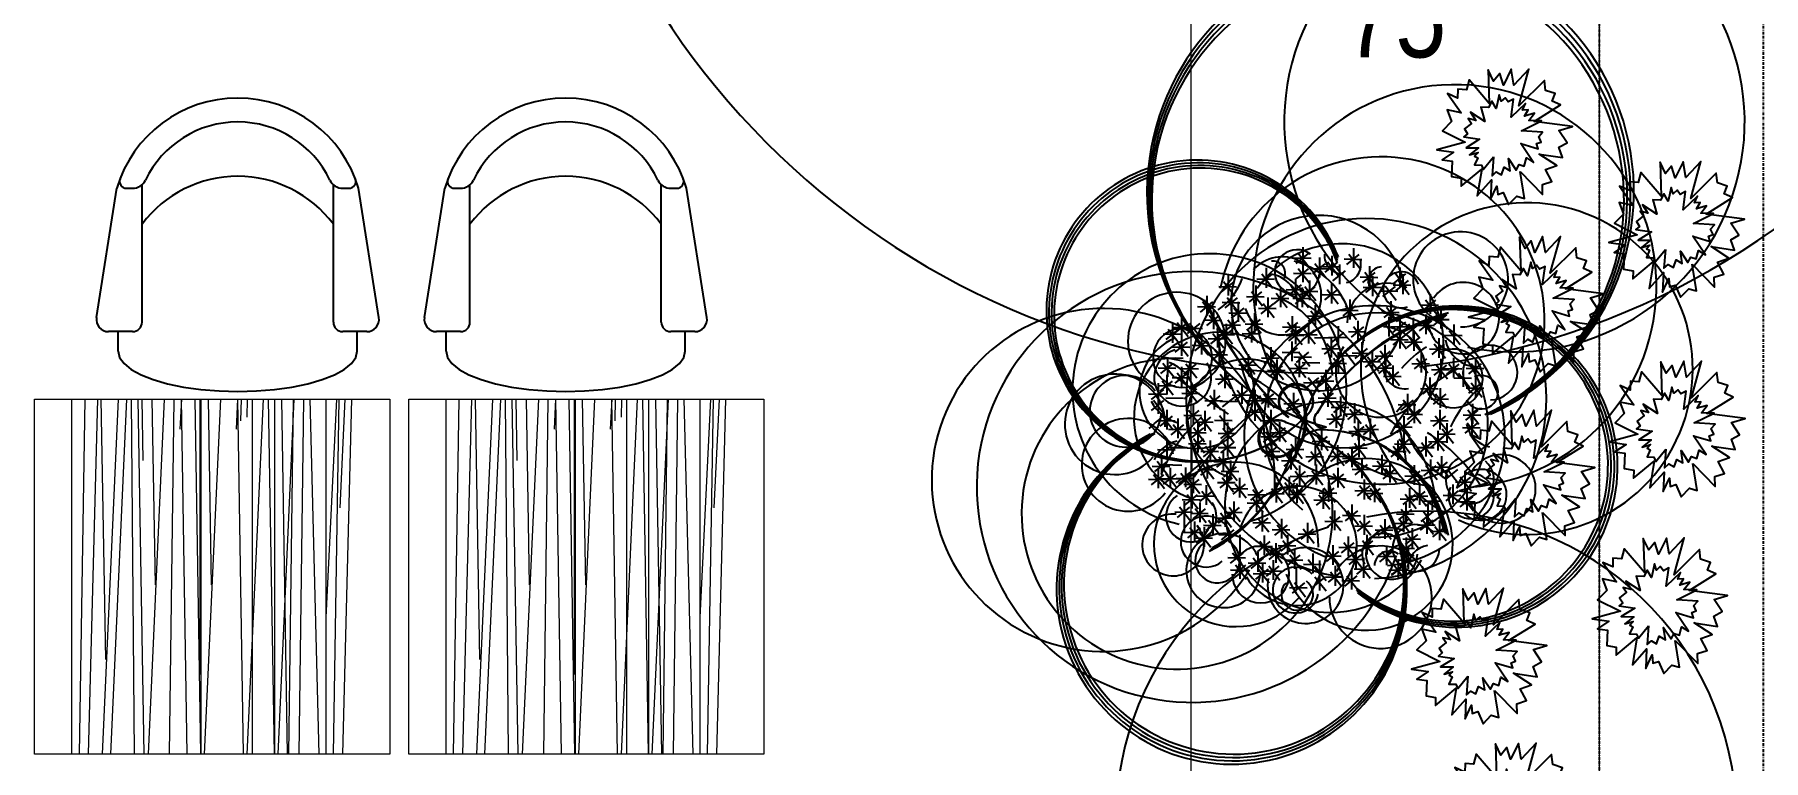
# Model space of a CAD drawing. Header units: millimetres. Extents: x 7703 to 16070, y -6855 to 95.
# Drawn here: x 14627.4 to 14943.7, y -4697.3 to -4564.5 of the extents above; entities that cross this region are included whole.
import ezdxf

# ---------------------------------------------------------------- set-up
doc = ezdxf.new("R2010")
doc.units = ezdxf.units.MM
doc.linetypes.add('BORDER', pattern=[1.75, 0.5, -0.25, 0.5, -0.25, 0, -0.25])
doc.layers.add('AHŞAP İNCE', color=7, linetype='Continuous', lineweight=9, true_color=0x433223)
for name, color, linetype in [('AĞAÇLAR', 7, 'Continuous'), ('Kıtc-002 Çizgi', 7, 'Continuous'), ('Kıtc-014 Elk Tes İşaretler', 1, 'Continuous'), ('YENİ AĞAÇ', 80, 'Continuous')]:
    doc.layers.add(name, color=color, linetype=linetype)
for name, color, linetype, lineweight in [('kapı', 6, 'Continuous', 9), ('TEFRIŞ', 34, 'Continuous', 20), ('tesviye', 43, 'Continuous', 9)]:
    doc.layers.add(name, color=color, linetype=linetype, lineweight=lineweight)
doc.styles.add('100', font='arial.ttf', dxfattribs={"width": 0.8})
doc.styles.get("Standard").update_dxf_attribs({"font": 'stylu.ttf', "height": 10})
doc.dimstyles.new('100', dxfattribs={"dimtxt": 15, "dimasz": 2, "dimexe": 1.25, "dimexo": 10, "dimgap": 3, "dimtad": 0, "dimdec": 0, "dimtxsty": '100', "dimblk": 'ARCHTICK', "dimcen": 2.5, "dimadec": 0, "dimazin": 0, "dimtfac": 1, "dimtdec": 0, "dimtix": 1, "dimtmove": 0, "dimatfit": 3, "dimldrblk": 'DOT', "dimfxl": 1, "dimarcsym": 0})

# ---------------------------------------------------------------- blocks, each defined once
blk = doc.blocks.new('_ArchTick')
at = {"layer": 'Kıtc-002 Çizgi', "color": 0, "const_width": 0.15}
blk.add_lwpolyline([(-0.5, -0.5), (0.5, 0.5)], dxfattribs=at)
blk = doc.blocks.new('*D118')
at = {"layer": 'Defpoints', "color": 0, "ltscale": 0.29, "transparency": 16777216}
for p in [(14913.67, -4561.26), (14913.67, -4563.96), (14838.93, -4568.92)]:
    blk.add_point(p, dxfattribs=at)
at = {"layer": 'Kıtc-014 Elk Tes İşaretler', "color": 0, "lineweight": -2, "ltscale": 0.29, "transparency": 16777216}
for p, q in [((14913.67, -4553.96), (14913.67, -4560.01)), ((14838.93, -4558.92), (14838.93, -4560.01)), ((14838.93, -4561.26), (14864.71, -4561.26)), ((14913.67, -4561.26), (14887.89, -4561.26))]:
    blk.add_line(p, q, dxfattribs=at)
at = {"layer": 'Kıtc-014 Elk Tes İşaretler', "color": 0, "lineweight": -2, "ltscale": 0.29, "transparency": 16777216, "xscale": 2, "yscale": 2, "zscale": 2, "rotation": 180}
blk.add_blockref('_ArchTick', (14838.93, -4561.26), dxfattribs=at)
at = {"layer": 'Kıtc-014 Elk Tes İşaretler', "color": 0, "lineweight": -2, "ltscale": 0.29, "transparency": 16777216, "xscale": 2, "yscale": 2, "zscale": 2}
blk.add_blockref('_ArchTick', (14913.67, -4561.26), dxfattribs=at)
at = {"layer": 'Kıtc-014 Elk Tes İşaretler', "color": 0, "lineweight": 20, "ltscale": 0.29, "transparency": 16777216, "insert": (14876.3, -4561.26), "char_height": 15, "attachment_point": 5, "style": '100'}
blk.add_mtext('75', dxfattribs=at)
blk = doc.blocks.new('_Dot')
at = {"layer": 'tesviye', "color": 0, "lineweight": -2}
blk.add_line((-0.5, 0), (-1, 0), dxfattribs=at)
at = {"layer": 'tesviye', "color": 0, "const_width": 0.5}
blk.add_lwpolyline([(-0.25, 0, 1), (0.25, 0, 1)], format="xyb", close=True, dxfattribs=at)
blk = doc.blocks.new('GFGFF')
at = {"layer": 'YENİ AĞAÇ'}
blk.add_lwpolyline([(501.924, 209.795), (501.375, 209.406), (501.579, 209.377), (501.613, 209.168), (501.881, 209.263), (501.925, 209.015), (502.221, 209.345), (502.074, 208.873), (502.298, 208.917), (502.365, 208.731), (502.645, 208.858), (502.683, 208.567), (502.912, 209.342), (503.166, 208.743), (503.271, 208.903), (503.418, 208.816), (503.517, 209.007), (503.725, 208.997), (503.285, 209.606), (504.012, 209.278), (503.73, 209.64), (504.066, 209.645), (503.763, 209.859), (504.015, 209.897), (503.878, 210.046), (504.131, 210.123), (503.427, 210.21), (503.981, 210.551), (503.783, 210.639), (503.827, 210.814), (503.645, 210.847), (503.772, 211.038), (503.327, 210.818), (503.431, 211.099), (503.179, 211.048), (503.018, 211.267), (502.707, 210.834), (502.64, 211.442), (502.536, 211.108), (502.415, 211.365), (502.355, 211.163), (502.042, 211.228), (501.976, 211.035), (501.811, 211.063), (502.098, 210.58), (501.56, 210.76), (501.841, 210.415), (501.439, 210.496), (501.698, 210.321), (501.523, 210.332), (501.545, 210.211), (501.275, 210.14), (501.425, 209.943), (501.353, 209.793)], close=True, dxfattribs=at)
at = {"layer": 'YENİ AĞAÇ', "color": 6}
blk.add_lwpolyline([(502.31, 210.299), (501.927, 210.388), (501.993, 210.287), (501.915, 210.191), (502.061, 210.111), (501.97, 209.995), (502.229, 209.994), (501.966, 209.874), (502.072, 209.794), (502.016, 209.692), (502.181, 209.619), (502.068, 209.489), (502.496, 209.69), (502.333, 209.347), (502.444, 209.363), (502.463, 209.265), (502.585, 209.296), (502.662, 209.201), (502.757, 209.63), (502.896, 209.185), (502.945, 209.449), (503.078, 209.304), (503.053, 209.52), (503.168, 209.424), (503.18, 209.542), (503.312, 209.462), (503.076, 209.803), (503.441, 209.693), (503.402, 209.814), (503.496, 209.863), (503.439, 209.955), (503.572, 209.975), (503.303, 210.083), (503.466, 210.147), (503.346, 210.238), (503.38, 210.393), (503.069, 210.36), (503.309, 210.626), (503.122, 210.542), (503.187, 210.695), (503.076, 210.642), (502.982, 210.805), (502.873, 210.758), (502.821, 210.841), (502.721, 210.528), (502.59, 210.833), (502.549, 210.576), (502.428, 210.783), (502.452, 210.602), (502.389, 210.683), (502.345, 210.626), (502.209, 210.716), (502.181, 210.574), (502.087, 210.548)], close=True, dxfattribs=at)
at = {"flags": 1}
for tag, p in [('ITEM', (502.717, 210.072)), ('SIZE', (502.717, 210.018))]:
    blk.add_attdef(tag, p, '', height=0.0323, dxfattribs=at)
for tag, p in [('SIZE', (502.716, 210.039)), ('ITEM', (502.74, 210.06))]:
    blk.add_attdef(tag, p, '', height=0.0189, rotation=311.6524, dxfattribs=at)
blk = doc.blocks.new('A$C04A414B6')
at = {"color": 11}
for p, q in [((175.8, 482.5), (155.4, 466.6)), ((155.9, 475.5), (184.2, 475.5)), ((160.9, 485.5), (175.3, 467.6)), ((168.8, 489.5), (168.3, 464.1)), ((169.8, 472.1), (169.3, 446.7)), ((194.7, 477.5), (174.3, 461.6)), ((174.8, 470.6), (203.1, 470.6)), ((179.8, 480.5), (194.2, 462.6)), ((187.7, 484.5), (187.2, 459.1)), ((203.6, 473.1), (218, 455.2)), ((211.6, 477), (211.1, 451.7)), ((244.9, 473.1), (259.3, 455.2)), ((252.8, 477), (252.3, 451.7)), ((282.1, 482.5), (261.8, 466.6)), ((262.3, 475.5), (290.6, 475.5)), ((267.2, 485.5), (281.6, 467.6)), ((278.2, 475.5), (306.5, 475.5)), ((283.1, 485.5), (297.6, 467.6)), ((291.1, 489.5), (290.6, 464.1)), ((295.1, 473.1), (309.5, 455.2)), ((303, 477), (302.5, 451.7)), ((320.4, 472.1), (334.8, 454.2)), ((328.4, 476), (327.9, 450.7)), ((114.1, 448.2), (128.6, 430.3)), ((122.1, 452.2), (121.6, 426.8)), ((176.8, 465.1), (156.4, 449.2)), ((156.9, 458.2), (185.2, 458.2)), ((161.9, 468.1), (176.3, 450.2)), ((162.4, 446.2), (176.8, 428.3)), ((170.3, 450.2), (169.8, 424.9)), ((189.7, 467.6), (189.2, 442.2)), ((198.6, 463.1), (227, 463.1)), ((214.5, 459.6), (214.1, 434.3)), ((247.4, 454.2), (227, 438.3)), ((227.5, 447.2), (255.8, 447.2)), ((232.4, 457.2), (246.9, 439.3)), ((259.8, 470.1), (239.4, 454.2)), ((239.9, 463.1), (268.2, 463.1)), ((240.4, 461.1), (239.9, 435.8)), ((285.6, 465.1), (285.1, 439.8)), ((310, 470.1), (289.6, 454.2)), ((290.1, 463.1), (318.4, 463.1)), ((321.4, 448.7), (301, 432.8)), ((306.5, 451.7), (320.9, 433.8)), ((314.4, 455.7), (314, 430.3)), ((335.3, 469.1), (314.9, 453.2)), ((315.4, 462.1), (343.8, 462.1)), ((365.6, 448.7), (345.3, 432.8)), ((350.7, 451.7), (365.1, 433.8)), ((358.7, 455.7), (358.2, 430.3)), ((384, 461.6), (363.7, 445.7)), ((364.2, 454.7), (392.5, 454.7)), ((369.1, 464.6), (383.5, 446.7)), ((393.5, 448.7), (373.1, 432.8)), ((377.1, 468.6), (376.6, 443.2)), ((378.6, 451.7), (393, 433.8)), ((386.5, 455.7), (386, 430.3)), ((99.7, 430.3), (79.4, 414.4)), ((79.9, 423.4), (108.2, 423.4)), ((84.8, 423.4), (84.3, 398)), ((84.8, 433.3), (99.2, 415.4)), ((91.3, 438.3), (119.6, 438.3)), ((92.8, 437.3), (92.3, 411.9)), ((127.1, 422.9), (106.7, 407)), ((129.1, 445.2), (108.7, 429.3)), ((109.2, 438.3), (137.5, 438.3)), ((112.2, 425.9), (126.6, 408)), ((120.1, 429.8), (119.6, 404.5)), ((147, 434.3), (126.6, 418.4)), ((127.1, 427.3), (155.4, 427.3)), ((132, 437.3), (146.5, 419.4)), ((148.9, 425.4), (177.3, 425.4)), ((177.3, 443.2), (156.9, 427.3)), ((157.4, 436.3), (185.7, 436.3)), ((182.7, 427.8), (211.1, 427.8)), ((247.8, 425.4), (276.2, 425.4)), ((299, 435.3), (278.7, 419.4)), ((279.2, 428.3), (307.5, 428.3)), ((284.1, 438.3), (298.5, 420.4)), ((301.5, 441.8), (329.9, 441.8)), ((334.3, 436.3), (314, 420.4)), ((314.4, 429.3), (342.8, 429.3)), ((319.4, 439.3), (333.8, 421.4)), ((327.4, 443.2), (326.9, 417.9)), ((345.8, 441.8), (374.1, 441.8)), ((392.5, 430.8), (372.1, 414.9)), ((373.6, 441.8), (401.9, 441.8)), ((377.6, 433.8), (392, 415.9)), ((385.5, 437.8), (385, 412.4)), ((91.8, 416.4), (71.4, 400.5)), ((71.9, 409.5), (100.2, 409.5)), ((76.9, 419.4), (91.3, 401.5)), ((110.2, 404), (89.8, 388.1)), ((90.3, 397), (118.6, 397)), ((95.3, 407), (109.7, 389.1)), ((103.2, 410.9), (102.7, 385.6)), ((107.2, 415.9), (135.5, 415.9)), ((347.7, 413.4), (376.1, 413.4)), ((397, 409.9), (396.5, 384.6)), ((423.3, 412.4), (402.9, 396.5)), ((403.4, 405.5), (431.7, 405.5)), ((408.4, 415.4), (422.8, 397.5)), ((416.3, 419.4), (415.8, 394)), ((39.1, 372.2), (38.6, 346.8)), ((48.5, 372.2), (63, 354.3)), ((56.5, 376.2), (56, 350.8)), ((81.8, 385.1), (96.3, 367.2)), ((89.8, 389.1), (89.3, 363.7)), ((120.6, 386.6), (100.2, 370.7)), ((100.7, 379.6), (129.1, 379.6)), ((105.7, 389.6), (120.1, 371.7)), ((128.6, 374.2), (108.2, 358.3)), ((113.7, 393.5), (113.2, 368.2)), ((113.7, 377.1), (128.1, 359.3)), ((121.6, 381.1), (121.1, 355.8)), ((407.4, 374.7), (406.9, 349.3)), ((429.3, 377.1), (408.9, 361.2)), ((414.4, 380.1), (428.8, 362.2)), ((422.3, 384.1), (421.8, 358.8)), ((452.1, 382.1), (431.7, 366.2)), ((432.2, 375.2), (460.6, 375.2)), ((437.2, 385.1), (451.6, 367.2)), ((445.2, 389.1), (444.7, 363.7)), ((46.1, 365.2), (25.7, 349.3)), ((26.2, 358.3), (54.5, 358.3)), ((31.1, 368.2), (45.6, 350.3)), ((63.5, 369.2), (43.1, 353.3)), ((49, 346.8), (48.5, 321.5)), ((61, 358.3), (89.3, 358.3)), ((108.7, 367.2), (137, 367.2)), ((414.4, 367.7), (394, 351.8)), ((394.5, 360.8), (422.8, 360.8)), ((399.4, 370.7), (413.9, 352.8)), ((409.4, 370.2), (437.7, 370.2)), ((40.6, 332.9), (20.2, 317)), ((20.7, 326), (49, 326)), ((25.7, 335.9), (40.1, 318)), ((33.6, 339.9), (33.1, 314.5)), ((56, 339.9), (35.6, 324)), ((36.1, 332.9), (64.4, 332.9)), ((37.6, 324.5), (37.1, 299.1)), ((41.1, 342.9), (55.5, 325)), ((417.8, 335.4), (446.2, 335.4)), ((463.1, 327.5), (442.7, 311.6)), ((448.1, 330.4), (462.6, 312.5)), ((456.1, 334.4), (455.6, 309.1)), ((44.6, 317.5), (24.2, 301.6)), ((24.7, 310.6), (53, 310.6)), ((29.7, 320.5), (44.1, 302.6)), ((68.9, 314), (48.5, 298.1)), ((54, 317), (68.4, 299.1)), ((62, 321), (61.5, 295.7)), ((443.2, 320.5), (471.5, 320.5)), ((20.7, 280.7), (0.3, 264.8)), ((5.8, 283.7), (20.2, 265.8)), ((13.8, 287.7), (13.3, 262.4)), ((14.2, 277.8), (42.6, 277.8)), ((60.5, 287.2), (40.1, 271.3)), ((40.6, 280.2), (68.9, 280.2)), ((45.6, 290.2), (60, 272.3)), ((53.5, 294.2), (53, 268.8)), ((471, 275.3), (450.6, 259.4)), ((456.1, 278.3), (470.5, 260.4)), ((464.1, 282.2), (463.6, 256.9)), ((492.9, 275.3), (472.5, 259.4)), ((478, 278.3), (492.4, 260.4)), ((485.9, 282.2), (485.4, 256.9)), ((29.2, 251.4), (8.8, 235.5)), ((14.2, 254.4), (28.7, 236.5)), ((44.1, 251.4), (23.7, 235.5)), ((54, 260.9), (33.6, 245)), ((34.1, 253.9), (62.5, 253.9)), ((47.1, 267.8), (46.6, 242.5)), ((451.1, 268.3), (479.5, 268.3)), ((478, 251.4), (457.6, 235.5)), ((463.1, 254.4), (477.5, 236.5)), ((471, 258.4), (470.5, 233)), ((473, 268.3), (501.3, 268.3)), ((9.3, 244.5), (37.6, 244.5)), ((36.1, 229.1), (15.7, 213.2)), ((21.2, 232), (35.6, 214.2)), ((24.2, 244.5), (52.5, 244.5)), ((29.2, 236), (28.7, 210.7)), ((65.9, 232), (45.6, 216.1)), ((51, 235), (65.4, 217.1)), ((59, 239), (58.5, 213.7)), ((453.1, 225.6), (467.5, 207.7)), ((458.1, 244.5), (486.4, 244.5)), ((480.5, 233.5), (460.1, 217.6)), ((460.6, 226.6), (488.9, 226.6)), ((465.5, 236.5), (480, 218.6)), ((473.5, 240.5), (473, 215.1)), ((30.6, 205.7), (10.3, 189.8)), ((10.8, 198.7), (39.1, 198.7)), ((15.7, 208.7), (30.2, 190.8)), ((16.2, 222.1), (44.6, 222.1)), ((23.7, 212.7), (23.2, 187.3)), ((61.5, 199.2), (41.1, 183.3)), ((46.6, 202.2), (61, 184.3)), ((54.5, 206.2), (54, 180.9)), ((397.9, 200.7), (426.3, 200.7)), ((448.1, 215.6), (476.5, 215.6)), ((491.4, 202.7), (471, 186.8)), ((476.5, 205.7), (490.9, 187.8)), ((484.4, 209.7), (483.9, 184.3)), ((47.5, 188.3), (27.2, 172.4)), ((27.7, 181.4), (56, 181.4)), ((32.6, 191.3), (47.1, 173.4)), ((40.6, 195.3), (40.1, 169.9)), ((451.1, 175.4), (430.8, 159.5)), ((436.2, 178.4), (450.6, 160.5)), ((444.2, 182.3), (443.7, 157)), ((465.5, 179.9), (445.2, 164)), ((450.6, 182.8), (465, 165)), ((458.6, 186.8), (458.1, 161.5)), ((471.5, 195.8), (499.8, 195.8)), ((65.4, 155.5), (45.1, 139.6)), ((50.5, 158.5), (64.9, 140.6)), ((58.5, 162.5), (58, 137.1)), ((83.3, 151), (111.7, 151)), ((408.4, 156), (407.9, 130.7)), ((445.7, 151), (425.3, 135.1)), ((430.8, 154), (445.2, 136.1)), ((431.2, 168.4), (459.6, 168.4)), ((438.7, 158), (438.2, 132.7)), ((445.7, 172.9), (474, 172.9)), ((46.1, 138.6), (25.7, 122.7)), ((26.2, 131.7), (54.5, 131.7)), ((31.1, 141.6), (45.6, 123.7)), ((39.1, 145.6), (38.6, 120.2)), ((60.5, 124.2), (40.1, 108.3)), ((45.6, 148.6), (73.9, 148.6)), ((45.6, 127.2), (60, 109.3)), ((53.5, 131.2), (53, 105.8)), ((76.9, 127.2), (56.5, 111.3)), ((62, 130.2), (76.4, 112.3)), ((69.9, 134.1), (69.4, 108.8)), ((83.3, 125.7), (82.8, 100.4)), ((112.7, 131.2), (92.3, 115.3)), ((92.8, 124.2), (121.1, 124.2)), ((97.7, 134.1), (112.2, 116.3)), ((105.7, 138.1), (105.2, 112.8)), ((119.1, 134.6), (118.6, 109.3)), ((454.1, 132.2), (433.7, 116.3)), ((434.2, 125.2), (462.6, 125.2)), ((439.2, 135.1), (453.6, 117.2)), ((463.6, 136.1), (443.2, 120.2)), ((443.7, 129.2), (472, 129.2)), ((447.2, 139.1), (446.7, 113.8)), ((448.6, 139.1), (463.1, 121.2)), ((40.6, 117.2), (68.9, 117.2)), ((57, 120.2), (85.3, 120.2)), ((90.3, 118.7), (69.9, 102.8)), ((70.4, 111.8), (98.7, 111.8)), ((75.4, 121.7), (89.8, 103.8)), ((95.8, 100.4), (110.2, 82.5)), ((103.7, 104.3), (103.2, 79)), ((108.2, 99.4), (122.6, 81.5)), ((418.8, 99.9), (418.3, 74.5)), ((101.2, 79.5), (80.8, 63.6)), ((86.3, 82.5), (100.7, 64.6)), ((110.7, 97.4), (90.3, 81.5)), ((90.8, 90.4), (119.1, 90.4)), ((94.3, 86.4), (93.8, 61.1)), ((332.8, 77.5), (312.5, 61.6)), ((317.9, 80.5), (332.3, 62.6)), ((362.7, 80.5), (342.3, 64.6)), ((404.9, 77.5), (384.5, 61.6)), ((390, 80.5), (404.4, 62.6)), ((425.8, 92.9), (405.4, 77)), ((405.9, 85.9), (434.2, 85.9)), ((410.9, 95.9), (425.3, 78)), ((81.3, 72.5), (109.7, 72.5)), ((165.3, 50.2), (164.8, 24.8)), ((313, 70.5), (341.3, 70.5)), ((314, 52.6), (313.5, 27.3)), ((334.3, 59.6), (314, 43.7)), ((314.4, 52.6), (342.8, 52.6)), ((319.4, 62.6), (333.8, 44.7)), ((327.4, 66.6), (326.9, 41.2)), ((342.8, 73.5), (371.1, 73.5)), ((382, 59.1), (361.7, 43.2)), ((362.2, 52.1), (390.5, 52.1)), ((375.1, 66.1), (374.6, 40.7)), ((385, 70.5), (413.4, 70.5)), ((144, 40.2), (123.6, 24.3)), ((124.1, 33.3), (152.4, 33.3)), ((129.1, 43.2), (143.5, 25.3)), ((137, 47.2), (136.5, 21.8)), ((172.3, 43.2), (151.9, 27.3)), ((152.4, 36.2), (180.7, 36.2)), ((157.4, 46.2), (171.8, 28.3)), ((249.8, 33.3), (229.5, 17.4)), ((230, 26.3), (258.3, 26.3)), ((234.9, 36.2), (249.3, 18.4)), ((242.9, 40.2), (242.4, 14.9)), ((268.2, 32.3), (247.8, 16.4)), ((248.3, 25.3), (276.7, 25.3)), ((253.3, 35.3), (267.7, 17.4)), ((261.3, 39.2), (260.8, 13.9)), ((307, 27.8), (286.6, 11.9)), ((292.1, 30.8), (306.5, 12.9)), ((300, 34.8), (299.5, 9.4)), ((320.9, 45.7), (300.5, 29.8)), ((301, 38.7), (329.4, 38.7)), ((334.8, 27.8), (314.4, 11.9)), ((319.9, 30.8), (334.3, 12.9)), ((327.9, 34.8), (327.4, 9.4)), ((287.1, 20.8), (315.4, 20.8)), ((314.9, 20.8), (343.3, 20.8))]:
    blk.add_line(p, q, dxfattribs=at)
at = {"color": 66}
for p, q in [((140, 441.3), (139.5, 415.9)), ((168.8, 432.3), (148.4, 416.4)), ((153.9, 435.3), (168.3, 417.4)), ((161.9, 439.3), (161.4, 413.9)), ((227, 425.4), (206.6, 409.5)), ((212.1, 428.3), (226.5, 410.4)), ((220, 432.3), (219.5, 407)), ((242.9, 425.4), (222.5, 409.5)), ((228, 428.3), (242.4, 410.4)), ((235.9, 432.3), (235.4, 407)), ((267.7, 432.3), (247.4, 416.4)), ((251.3, 422.4), (250.8, 397)), ((252.8, 435.3), (267.2, 417.4)), ((260.8, 439.3), (260.3, 413.9)), ((292.1, 442.2), (291.6, 416.9)), ((352.7, 423.4), (367.1, 405.5)), ((360.7, 427.3), (360.2, 402)), ((151.9, 413.4), (131.5, 397.5)), ((132, 406.5), (160.4, 406.5)), ((137, 416.4), (151.4, 398.5)), ((145, 420.4), (144.5, 395)), ((189.7, 411.9), (169.3, 396)), ((169.8, 405), (198.1, 405)), ((174.8, 414.9), (189.2, 397)), ((182.7, 418.9), (182.2, 393.5)), ((216, 408), (195.7, 392.1)), ((196.2, 401), (224.5, 401)), ((201.1, 410.9), (215.5, 393.1)), ((207.1, 418.4), (235.4, 418.4)), ((209.1, 414.9), (208.6, 389.6)), ((223, 418.4), (251.3, 418.4)), ((258.3, 415.4), (237.9, 399.5)), ((238.4, 408.5), (266.7, 408.5)), ((243.4, 418.4), (257.8, 400.5)), ((288.6, 402), (268.2, 386.1)), ((273.7, 405), (288.1, 387.1)), ((281.6, 409), (281.1, 383.6)), ((339.8, 398), (354.2, 380.1)), ((367.6, 420.4), (347.3, 404.5)), ((347.7, 402), (347.3, 376.7)), ((377.6, 397.5), (357.2, 381.6)), ((362.7, 400.5), (377.1, 382.6)), ((370.6, 404.5), (370.1, 379.1)), ((403.9, 403), (383.5, 387.1)), ((389, 406), (403.4, 388.1)), ((171.3, 384.1), (150.9, 368.2)), ((151.4, 377.1), (179.8, 377.1)), ((155.4, 372.7), (154.9, 347.3)), ((156.4, 387.1), (170.8, 369.2)), ((164.3, 391.1), (163.9, 365.7)), ((187.2, 378.6), (166.8, 362.7)), ((167.3, 371.7), (195.7, 371.7)), ((172.3, 381.6), (186.7, 363.7)), ((180.3, 385.6), (179.8, 360.3)), ((201.1, 389.1), (180.7, 373.2)), ((181.2, 382.1), (209.6, 382.1)), ((186.2, 392.1), (200.6, 374.2)), ((194.2, 396), (193.7, 370.7)), ((221.5, 383.1), (201.1, 367.2)), ((201.6, 376.2), (230, 376.2)), ((206.6, 386.1), (221, 368.2)), ((214.5, 390.1), (214.1, 364.7)), ((241.9, 383.1), (221.5, 367.2)), ((222, 376.2), (250.3, 376.2)), ((227, 386.1), (241.4, 368.2)), ((234.9, 390.1), (234.4, 364.7)), ((260.3, 388.1), (239.9, 372.2)), ((240.4, 381.1), (268.7, 381.1)), ((253.3, 395), (252.8, 369.7)), ((268.7, 395), (297.1, 395)), ((272.7, 383.6), (287.1, 365.7)), ((280.7, 387.6), (280.2, 362.2)), ((319.4, 387.1), (299, 371.2)), ((299.5, 380.1), (327.9, 380.1)), ((304.5, 390.1), (318.9, 372.2)), ((312.5, 394), (312, 368.7)), ((354.7, 395), (334.3, 379.1)), ((334.8, 388.1), (363.2, 388.1)), ((357.7, 390.6), (386, 390.6)), ((383, 385.1), (362.7, 369.2)), ((363.2, 378.1), (391.5, 378.1)), ((368.1, 388.1), (382.5, 370.2)), ((376.1, 392.1), (375.6, 366.7)), ((397, 376.2), (376.6, 360.3)), ((382, 379.1), (396.5, 361.2)), ((384, 396), (412.4, 396)), ((390, 383.1), (389.5, 357.8)), ((135, 348.3), (134.5, 323)), ((162.4, 365.7), (142, 349.8)), ((142.5, 358.8), (170.8, 358.8)), ((147, 347.3), (146.5, 322)), ((147.4, 368.7), (161.9, 350.8)), ((257.3, 346.8), (271.7, 328.9)), ((265.2, 350.8), (264.7, 325.5)), ((273.7, 346.8), (288.1, 328.9)), ((296.6, 362.7), (276.2, 346.8)), ((276.7, 355.8), (305, 355.8)), ((281.6, 350.8), (281.1, 325.5)), ((281.6, 365.7), (296.1, 347.8)), ((289.6, 369.7), (289.1, 344.4)), ((339.8, 353.3), (319.4, 337.4)), ((324.9, 356.3), (339.3, 338.4)), ((332.8, 360.3), (332.3, 334.9)), ((384.5, 348.8), (364.2, 332.9)), ((369.6, 351.8), (384, 333.9)), ((377.1, 369.2), (405.4, 369.2)), ((377.6, 355.8), (377.1, 330.4)), ((383.5, 347.3), (397.9, 329.4)), ((391.5, 351.3), (391, 326)), ((430.8, 349.3), (430.3, 324)), ((79.9, 330.4), (59.5, 314.5)), ((60, 323.5), (88.3, 323.5)), ((64.9, 333.4), (79.4, 315.5)), ((72.9, 337.4), (72.4, 312.1)), ((113.7, 333.4), (93.3, 317.5)), ((93.8, 326.5), (122.1, 326.5)), ((98.7, 336.4), (113.2, 318.5)), ((106.7, 340.4), (106.2, 315)), ((142, 341.4), (121.6, 325.5)), ((122.1, 334.4), (150.4, 334.4)), ((127.1, 344.4), (141.5, 326.5)), ((153.9, 340.4), (133.5, 324.5)), ((139, 343.4), (153.4, 325.5)), ((201.1, 323), (215.5, 305.1)), ((209.1, 327), (208.6, 301.6)), ((236.9, 322), (216.5, 306.1)), ((222, 325), (236.4, 307.1)), ((230, 328.9), (229.5, 303.6)), ((244.9, 324), (259.3, 306.1)), ((272.2, 343.9), (251.8, 328)), ((252.3, 336.9), (280.7, 336.9)), ((252.8, 328), (252.3, 302.6)), ((288.6, 343.9), (268.2, 328)), ((268.7, 336.9), (297.1, 336.9)), ((291.6, 325), (271.2, 309.1)), ((276.7, 328), (291.1, 310.1)), ((284.6, 331.9), (284.1, 306.6)), ((319.9, 346.3), (348.2, 346.3)), ((334.8, 324), (349.2, 306.1)), ((342.8, 328), (342.3, 302.6)), ((364.6, 341.9), (393, 341.9)), ((398.4, 344.4), (378.1, 328.4)), ((378.6, 337.4), (406.9, 337.4)), ((420.8, 325.5), (400.4, 309.6)), ((405.9, 328.4), (420.3, 310.6)), ((413.9, 332.4), (413.4, 307.1)), ((437.7, 342.4), (417.3, 326.5)), ((422.8, 345.3), (437.2, 327.5)), ((49, 307.1), (77.4, 307.1)), ((80.8, 297.1), (60.5, 281.2)), ((65.9, 300.1), (80.4, 282.2)), ((73.9, 304.1), (73.4, 278.8)), ((103.7, 305.6), (83.3, 289.7)), ((83.8, 298.6), (112.2, 298.6)), ((88.8, 308.6), (103.2, 290.7)), ((96.8, 312.5), (96.3, 287.2)), ((155.4, 313.5), (135, 297.6)), ((135.5, 306.6), (163.9, 306.6)), ((140.5, 316.5), (154.9, 298.6)), ((148.4, 320.5), (147.9, 295.2)), ((148.9, 297.6), (163.4, 279.7)), ((156.9, 301.6), (156.4, 276.3)), ((195.7, 299.1), (195.2, 273.8)), ((216, 320), (195.7, 304.1)), ((196.2, 313), (224.5, 313)), ((217, 315), (245.4, 315)), ((242.9, 308.6), (222.5, 292.7)), ((223, 301.6), (251.3, 301.6)), ((228, 311.6), (242.4, 293.7)), ((235.9, 315.5), (235.4, 290.2)), ((259.8, 321), (239.4, 305.1)), ((239.9, 314), (268.2, 314)), ((271.7, 318), (300, 318)), ((331.8, 312.5), (311.5, 296.6)), ((312, 305.6), (340.3, 305.6)), ((316.9, 315.5), (331.3, 297.6)), ((324.9, 319.5), (324.4, 294.2)), ((349.7, 321), (329.4, 305.1)), ((329.9, 314), (358.2, 314)), ((350.7, 298.1), (350.2, 272.8)), ((387, 297.6), (386.5, 272.3)), ((400.9, 318.5), (429.3, 318.5)), ((435.2, 307.1), (414.8, 291.2)), ((415.3, 300.1), (443.7, 300.1)), ((420.3, 310.1), (434.7, 292.2)), ((428.3, 314), (427.8, 288.7)), ((61, 290.2), (89.3, 290.2)), ((90.8, 275.3), (90.3, 249.9)), ((154.4, 283.7), (134, 267.8)), ((134.5, 276.8), (162.9, 276.8)), ((139.5, 286.7), (153.9, 268.8)), ((163.9, 294.7), (143.5, 278.8)), ((144, 287.7), (172.3, 287.7)), ((147.4, 290.7), (147, 265.3)), ((180.3, 279.7), (159.9, 263.8)), ((160.4, 272.8), (188.7, 272.8)), ((165.3, 282.7), (179.8, 264.8)), ((173.3, 286.7), (172.8, 261.4)), ((202.6, 292.2), (182.2, 276.3)), ((182.7, 285.2), (211.1, 285.2)), ((187.7, 295.2), (202.1, 277.3)), ((219, 285.7), (198.6, 269.8)), ((199.1, 278.8), (227.5, 278.8)), ((204.1, 288.7), (218.5, 270.8)), ((212.1, 292.7), (211.6, 267.3)), ((284.1, 288.7), (263.8, 272.8)), ((264.2, 281.7), (292.6, 281.7)), ((269.2, 291.7), (283.6, 273.8)), ((277.2, 295.7), (276.7, 270.3)), ((334.8, 280.2), (314.4, 264.3)), ((314.9, 273.3), (343.3, 273.3)), ((319.9, 283.2), (334.3, 265.3)), ((327.9, 287.2), (327.4, 261.9)), ((351.2, 274.8), (330.9, 258.9)), ((336.3, 277.8), (350.7, 259.9)), ((337.8, 284.2), (366.1, 284.2)), ((342.8, 294.2), (357.2, 276.3)), ((344.3, 281.7), (343.8, 256.4)), ((382, 285.7), (361.7, 269.8)), ((362.2, 278.8), (390.5, 278.8)), ((367.1, 288.7), (381.5, 270.8)), ((394, 290.7), (373.6, 274.8)), ((374.1, 283.7), (402.4, 283.7)), ((375.1, 292.7), (374.6, 267.3)), ((376.1, 273.8), (375.6, 248.4)), ((379.1, 293.7), (393.5, 275.8)), ((435.2, 276.3), (414.8, 260.4)), ((420.3, 279.3), (434.7, 261.4)), ((447.7, 285.7), (427.3, 269.8)), ((428.3, 283.2), (427.8, 257.9)), ((427.8, 278.8), (456.1, 278.8)), ((432.7, 288.7), (447.2, 270.8)), ((438.2, 272.8), (437.7, 247.4)), ((440.7, 292.7), (440.2, 267.3)), ((97.7, 268.3), (77.4, 252.4)), ((77.9, 261.4), (106.2, 261.4)), ((82.8, 271.3), (97.2, 253.4)), ((131.5, 248.9), (146, 231)), ((139.5, 252.9), (139, 227.6)), ((181.2, 255.9), (160.9, 240)), ((161.4, 248.9), (189.7, 248.9)), ((166.3, 258.9), (180.7, 241)), ((174.3, 262.9), (173.8, 237.5)), ((208.6, 257.4), (188.2, 241.5)), ((188.7, 250.4), (217, 250.4)), ((193.7, 260.4), (208.1, 242.5)), ((201.6, 264.3), (201.1, 239)), ((230.5, 248.4), (210.1, 232.5)), ((215.5, 251.4), (230, 233.5)), ((223.5, 255.4), (223, 230.1)), ((314.4, 260.9), (294.1, 245)), ((299.5, 263.8), (314, 246)), ((307.5, 267.8), (307, 242.5)), ((310, 249.4), (309.5, 224.1)), ((336.3, 269.8), (335.8, 244.5)), ((383, 266.8), (362.7, 250.9)), ((363.2, 259.9), (391.5, 259.9)), ((368.1, 269.8), (382.5, 251.9)), ((372.1, 251.9), (371.6, 226.6)), ((409.9, 257.4), (389.5, 241.5)), ((390, 250.4), (418.3, 250.4)), ((395, 260.4), (409.4, 242.5)), ((402.9, 264.3), (402.4, 239)), ((415.3, 269.3), (443.7, 269.3)), ((445.2, 265.8), (424.8, 249.9)), ((425.3, 258.9), (453.6, 258.9)), ((430.3, 268.8), (444.7, 250.9)), ((46.1, 225.1), (74.4, 225.1)), ((115.6, 230.1), (95.3, 214.2)), ((95.8, 223.1), (124.1, 223.1)), ((100.7, 233), (115.1, 215.1)), ((108.7, 237), (108.2, 211.7)), ((146.5, 246), (126.1, 230.1)), ((126.6, 239), (154.9, 239)), ((156.4, 238.5), (136, 222.6)), ((136.5, 231.5), (164.8, 231.5)), ((141.5, 241.5), (155.9, 223.6)), ((149.4, 245.5), (148.9, 220.1)), ((176.8, 225.1), (156.4, 209.2)), ((161.9, 228.1), (176.3, 210.2)), ((169.8, 232), (169.3, 206.7)), ((209.1, 225.6), (188.7, 209.7)), ((194.2, 228.6), (208.6, 210.7)), ((202.1, 232.5), (201.6, 207.2)), ((210.6, 241.5), (238.9, 241.5)), ((262.3, 227.6), (241.9, 211.7)), ((247.4, 230.6), (261.8, 212.7)), ((255.3, 234.5), (254.8, 209.2)), ((264.2, 224.1), (278.7, 206.2)), ((272.2, 228.1), (271.7, 202.7)), ((292.6, 239.5), (272.2, 223.6)), ((272.7, 232.5), (301, 232.5)), ((277.7, 242.5), (292.1, 224.6)), ((285.6, 246.5), (285.1, 221.1)), ((316.9, 242.5), (296.6, 226.6)), ((297.1, 235.5), (325.4, 235.5)), ((302, 245.5), (316.4, 227.6)), ((342.3, 224.6), (321.9, 208.7)), ((327.4, 227.6), (341.8, 209.7)), ((335.3, 231.5), (334.8, 206.2)), ((363.2, 234.5), (342.8, 218.6)), ((343.3, 227.6), (371.6, 227.6)), ((348.2, 237.5), (362.7, 219.6)), ((356.2, 241.5), (355.7, 216.1)), ((364.6, 227.6), (379.1, 209.7)), ((372.6, 231.5), (372.1, 206.2)), ((440.7, 234), (420.3, 218.1)), ((420.8, 227.1), (449.1, 227.1)), ((425.8, 237), (440.2, 219.1)), ((433.7, 241), (433.2, 215.6)), ((78.4, 210.2), (58, 194.3)), ((58.5, 203.2), (86.8, 203.2)), ((63.5, 213.2), (77.9, 195.3)), ((71.4, 217.1), (70.9, 191.8)), ((124.1, 204.7), (103.7, 188.8)), ((109.2, 207.7), (123.6, 189.8)), ((117.1, 211.7), (116.6, 186.3)), ((156.9, 218.1), (185.2, 218.1)), ((206.1, 204.7), (185.7, 188.8)), ((189.2, 218.6), (217.5, 218.6)), ((191.2, 207.7), (205.6, 189.8)), ((199.1, 211.7), (198.6, 186.3)), ((213.6, 201.7), (213.1, 176.4)), ((230, 198.7), (244.4, 180.9)), ((237.9, 202.7), (237.4, 177.4)), ((242.4, 220.6), (270.7, 220.6)), ((269.2, 201.2), (248.8, 185.3)), ((254.3, 204.2), (268.7, 186.3)), ((279.2, 221.1), (258.8, 205.2)), ((259.3, 214.2), (287.6, 214.2)), ((262.3, 208.2), (261.8, 182.8)), ((322.4, 217.6), (350.7, 217.6)), ((353.2, 209.7), (332.8, 193.8)), ((346.3, 216.6), (345.8, 191.3)), ((359.7, 217.6), (388, 217.6)), ((372.6, 199.2), (387, 181.4)), ((380.6, 203.2), (380.1, 177.9)), ((417.8, 207.7), (397.5, 191.8)), ((402.9, 210.7), (417.3, 192.8)), ((410.9, 214.6), (410.4, 189.3)), ((41.6, 192.3), (69.9, 192.3)), ((80.8, 183.3), (60.5, 167.4)), ((61, 176.4), (89.3, 176.4)), ((65.9, 186.3), (80.4, 168.4)), ((73.9, 190.3), (73.4, 165)), ((109.2, 187.3), (88.8, 171.4)), ((89.3, 180.4), (117.6, 180.4)), ((94.3, 190.3), (108.7, 172.4)), ((102.2, 194.3), (101.7, 168.9)), ((104.2, 197.8), (132.5, 197.8)), ((159.9, 187.3), (139.5, 171.4)), ((140, 180.4), (168.3, 180.4)), ((141, 175.4), (155.4, 157.5)), ((145, 190.3), (159.4, 172.4)), ((148.9, 179.4), (148.4, 154)), ((152.9, 194.3), (152.4, 168.9)), ((190.2, 190.8), (169.8, 174.9)), ((170.3, 183.8), (198.6, 183.8)), ((175.3, 193.8), (189.7, 175.9)), ((183.2, 197.8), (182.7, 172.4)), ((186.2, 197.8), (214.5, 197.8)), ((220.5, 194.8), (200.1, 178.9)), ((200.6, 187.8), (229, 187.8)), ((205.6, 197.8), (220, 179.9)), ((244.9, 195.8), (224.5, 179.9)), ((225, 188.8), (253.3, 188.8)), ((247.4, 178.9), (227, 163)), ((232.4, 181.9), (246.9, 164)), ((240.4, 185.8), (239.9, 160.5)), ((249.3, 194.3), (277.7, 194.3)), ((344.3, 175.9), (323.9, 160)), ((329.4, 178.9), (343.8, 161)), ((336.8, 183.8), (365.1, 183.8)), ((337.3, 182.8), (336.8, 157.5)), ((341.8, 193.8), (356.2, 175.9)), ((349.7, 197.8), (349.2, 172.4)), ((387.5, 196.3), (367.1, 180.4)), ((367.6, 189.3), (396, 189.3)), ((103.2, 158), (82.8, 142.1)), ((88.3, 161), (102.7, 143.1)), ((96.3, 165), (95.8, 139.6)), ((155.9, 172.4), (135.5, 156.5)), ((136, 165.5), (164.3, 165.5)), ((184.2, 150.5), (163.9, 134.6)), ((169.3, 153.5), (183.7, 135.6)), ((195.2, 162), (174.8, 146.1)), ((175.3, 155), (203.6, 155)), ((177.3, 157.5), (176.8, 132.2)), ((180.3, 165), (194.7, 147.1)), ((188.2, 168.9), (187.7, 143.6)), ((227.5, 171.9), (255.8, 171.9)), ((308.5, 149.1), (322.9, 131.2)), ((335.3, 157), (314.9, 141.1)), ((315.4, 150), (343.8, 150)), ((316.4, 153), (315.9, 127.7)), ((320.4, 160), (334.8, 142.1)), ((324.4, 168.9), (352.7, 168.9)), ((328.4, 164), (327.9, 138.6)), ((352.7, 158), (332.3, 142.1)), ((332.8, 151), (361.2, 151)), ((337.8, 161), (352.2, 143.1)), ((345.8, 165), (345.3, 139.6)), ((393, 152), (372.6, 136.1)), ((415.3, 149.1), (395, 133.2)), ((400.4, 152), (414.8, 134.1)), ((126.1, 127.7), (105.7, 111.8)), ((111.2, 130.7), (125.6, 112.8)), ((132.5, 125.2), (147, 107.3)), ((140.5, 129.2), (140, 103.8)), ((164.3, 143.6), (192.7, 143.6)), ((216, 139.1), (195.7, 123.2)), ((196.2, 132.2), (224.5, 132.2)), ((201.1, 142.1), (215.5, 124.2)), ((226.5, 130.7), (206.1, 114.8)), ((209.1, 146.1), (208.6, 120.7)), ((211.6, 133.6), (226, 115.8)), ((219.5, 137.6), (219, 112.3)), ((250.8, 130.7), (230.5, 114.8)), ((235.9, 133.6), (250.3, 115.8)), ((243.9, 137.6), (243.4, 112.3)), ((282.6, 125.2), (262.3, 109.3)), ((265.3, 134.5), (280.7, 121.6)), ((267.7, 128.2), (282.1, 110.3)), ((275.7, 132.2), (275.2, 106.8)), ((323.4, 146.1), (303, 130.2)), ((303.5, 139.1), (331.8, 139.1)), ((376.1, 136.1), (355.7, 120.2)), ((356.2, 129.2), (384.5, 129.2)), ((361.2, 139.1), (375.6, 121.2)), ((369.1, 143.1), (368.6, 117.7)), ((373.1, 145.1), (401.4, 145.1)), ((374.6, 129.2), (402.9, 129.2)), ((379.6, 139.1), (394, 121.2)), ((387.5, 143.1), (387, 117.7)), ((395.5, 142.1), (423.8, 142.1)), ((106.2, 120.7), (134.5, 120.7)), ((147.4, 122.2), (127.1, 106.3)), ((127.6, 115.3), (155.9, 115.3)), ((151.9, 108.3), (131.5, 92.4)), ((132, 101.3), (160.4, 101.3)), ((137, 111.3), (151.4, 93.4)), ((145, 115.3), (144.5, 89.9)), ((180.7, 115.8), (160.4, 99.9)), ((160.9, 108.8), (189.2, 108.8)), ((165.8, 118.7), (180.3, 100.8)), ((173.8, 122.7), (173.3, 97.4)), ((181.7, 99.4), (181.2, 74)), ((206.6, 123.7), (234.9, 123.7)), ((206.6, 101.8), (221, 84)), ((214.5, 105.8), (214.1, 80.5)), ((230.9, 123.7), (259.3, 123.7)), ((269.2, 115.8), (248.8, 99.9)), ((249.3, 108.8), (277.7, 108.8)), ((254.3, 118.7), (268.7, 100.8)), ((262.3, 122.7), (261.8, 97.4)), ((262.8, 118.2), (291.1, 118.2)), ((299, 100.4), (298.5, 75)), ((341.8, 105.8), (321.4, 89.9)), ((326.9, 108.8), (341.3, 90.9)), ((334.8, 112.8), (334.3, 87.4)), ((372.6, 116.3), (352.2, 100.4)), ((352.7, 109.3), (381.1, 109.3)), ((357.7, 119.2), (372.1, 101.3)), ((365.6, 123.2), (365.1, 97.9)), ((391.5, 117.2), (371.1, 101.3)), ((371.6, 110.3), (399.9, 110.3)), ((376.6, 120.2), (391, 102.3)), ((381.5, 101.8), (396, 84)), ((389.5, 105.8), (389, 80.5)), ((123.1, 96.4), (102.7, 80.5)), ((103.2, 89.4), (131.5, 89.4)), ((125.1, 83), (153.4, 83)), ((130.1, 92.9), (144.5, 75)), ((138, 96.9), (137.5, 71.5)), ((188.7, 92.4), (168.3, 76.5)), ((168.8, 85.4), (197.2, 85.4)), ((193.7, 76.5), (173.3, 60.6)), ((173.8, 95.4), (188.2, 77.5)), ((178.8, 79.5), (193.2, 61.6)), ((186.7, 83.5), (186.2, 58.1)), ((221.5, 98.9), (201.1, 83)), ((201.6, 91.9), (230, 91.9)), ((230, 82), (209.6, 66.1)), ((210.1, 75), (238.4, 75)), ((215, 84.9), (229.5, 67.1)), ((223, 88.9), (222.5, 63.6)), ((233.9, 76), (233.4, 50.7)), ((259.8, 79), (239.4, 63.1)), ((244.9, 82), (259.3, 64.1)), ((252.8, 85.9), (252.3, 60.6)), ((291.1, 78.5), (270.7, 62.6)), ((276.2, 81.5), (290.6, 63.6)), ((284.1, 85.4), (283.6, 60.1)), ((306, 93.4), (285.6, 77.5)), ((286.1, 86.4), (314.4, 86.4)), ((291.1, 96.4), (305.5, 78.5)), ((321.9, 98.9), (350.2, 98.9)), ((325.9, 84.4), (325.4, 59.1)), ((347.7, 83.5), (362.2, 65.6)), ((355.7, 87.4), (355.2, 62.1)), ((396.5, 98.9), (376.1, 83)), ((376.6, 91.9), (404.9, 91.9)), ((397.9, 84.4), (397.5, 59.1)), ((133, 53.6), (161.4, 53.6)), ((138, 63.6), (152.4, 45.7)), ((146, 67.6), (145.5, 42.2)), ((183.2, 61.6), (162.9, 45.7)), ((168.3, 64.6), (182.7, 46.7)), ((173.8, 69.5), (202.1, 69.5)), ((240.9, 69), (220.5, 53.1)), ((221, 62.1), (249.3, 62.1)), ((226, 72), (240.4, 54.1)), ((239.9, 72), (268.2, 72)), ((271.2, 71.5), (299.5, 71.5))]:
    blk.add_line(p, q, dxfattribs=at)
at = {"color": 34}
for centre, radius, start, end in [((104.2, 283.7), 201, 40.986, 69.046), ((179.4, 440.4), 44.5, 10.529, 67.3262), ((247.5, 537.6), 72, 229.4516, 266.9574), ((11.4, 370.4), 250.9, 341.8683, 27.7415), ((13.7, 369.4), 248.4, 341.8683, 27.7415), ((16, 368.4), 245.9, 341.8683, 27.7415), ((18.3, 367.4), 243.4, 341.8683, 27.7415), ((562.7, 765.1), 423.6, 220.7293, 224.4144), ((307.5, 432.8), 59.4, 116.9787, 166.13), ((266.2, 522.6), 51.3, 265.4194, 303.9888), ((366.7, 449.3), 70, 155.2459, 194.8545), ((74.7, 454.4), 44.3, 308.6858, 354.1882), ((115.2, 428.6), 36.2, 303.4834, 33.4407), ((189.4, 518.9), 66.5, 233.1596, 283.4123), ((621.9, 782.1), 565.9, 215.9438, 220.9474), ((2268.6, -974.5), 2418.3, 143.8701, 146.0677), ((284.7, 477.1), 54, 280.9007, 341.4542), ((314.6, 440.7), 41, 301.0778, 15.1312), ((295, 420.7), 82.1, 327.7409, 23.0103), ((117.8, 446.7), 47.3, 212.4262, 248.3906), ((295.8, 402.4), 196.2, 167.262, 197.3482), ((256.9, 388.2), 122.4, 160.8016, 227.4059), ((-29.2, 110.8), 372.4, 39.0384, 57.2993), ((119.5, 448.8), 222.7, 332.7285, 357.7139), ((342.8, 440.9), 42.4, 328.0882, 6.4822), ((275.9, 510.9), 236.6, 207.2325, 255.0827), ((275.6, 508.5), 234.3, 207.2325, 255.0827), ((275.3, 506.1), 231.9, 207.2325, 255.0827), ((275, 503.7), 229.5, 207.2325, 255.0827), ((52.2, 391), 31.8, 330.5921, 36.2228), ((619.2, -43.6), 491.2, 113.8645, 137.4059), ((623.1, -46.8), 496.3, 113.8645, 137.4059), ((626.9, -50), 501.3, 113.8645, 137.4059), ((630.8, -53.3), 506.4, 113.8645, 137.4059), ((79.5, 407.1), 36.5, 219.1335, 280.2094), ((254.8, 349.3), 86, 164.3184, 221.5501), ((396.2, 156.9), 234.6, 78.6722, 92.7521), ((487.3, 442.3), 92.1, 214.7312, 250.552), ((73.4, 276.8), 85.4, 75.8794, 121.5271), ((32.3, 328.9), 40.8, 52.1243, 89.3062), ((360.1, 213), 146.2, 55.7693, 100.3731), ((431.5, 298.1), 55.9, 47.9446, 108.6273), ((37.9, 382.5), 53.1, 264.4694, 293.8776), ((167.8, 554.5), 245.7, 238.3668, 265.7309), ((16.5, 264.8), 54.3, 37.7862, 79.2541), ((75.4, 177), 123, 52.96, 110.2784), ((314.5, 350.1), 123.7, 271.3599, 336.59), ((419.1, 320), 43.8, 262.8016, 355.6564), ((463.4, 311.7), 17.9, 247.6352, 6.6969), ((75.4, 364.2), 117.8, 230.203, 268.1947), ((186.9, 48.1), 230.2, 82.9874, 141.7609), ((187.5, 50.3), 227.8, 82.9874, 141.7609), ((188, 52.6), 225.5, 82.9874, 141.7609), ((188.6, 54.8), 223.2, 82.9874, 141.7609), ((3.9, 276.7), 22.8, 324.9321, 43.2415), ((227, 306.2), 26.7, 243.4198, 328.7288), ((204, 242.7), 35.6, 356.8678, 72.0261), ((227.1, 305.8), 26.5, 243.4198, 328.7288), ((204.4, 243), 35.3, 356.8678, 72.0261), ((227.3, 305.5), 26.2, 243.4198, 328.7288), ((204.8, 243.2), 34.9, 356.8678, 72.0261), ((227.5, 305.1), 25.9, 243.4198, 328.7288), ((205.2, 243.5), 34.5, 356.8678, 72.0261), ((279.5, 278.2), 24.4, 154.1571, 234.9717), ((279.9, 278.3), 24.6, 154.1571, 234.9717), ((280.3, 278.4), 24.9, 154.1571, 234.9717), ((280.6, 278.5), 25.1, 154.1571, 234.9717), ((372.4, 308.5), 112.2, 292.6674, 345.758), ((10, 278.9), 32.9, 259.6778, 313.7113), ((246.5, 164.3), 160.7, 139.1819, 177.2866), ((254.5, 240.9), 11.9, 40.1971, 204.2093), ((254.6, 240.6), 12, 40.1971, 204.2093), ((254.7, 240.3), 12.1, 40.1971, 204.2093), ((254.8, 240), 12.2, 40.1971, 204.2093), ((110.3, -12.6), 302.7, 15.1321, 59.5976), ((109, -15.5), 305.9, 15.1321, 59.5976), ((107.6, -18.4), 309, 15.1321, 59.5976), ((106.2, -21.3), 312.1, 15.1321, 59.5976), ((404.8, 415.2), 209.8, 228.4124, 291.0212), ((406.4, 416.7), 212, 228.4124, 291.0212), ((408.1, 418.2), 214.1, 228.4124, 291.0212), ((409.8, 419.7), 216.3, 228.4124, 291.0212), ((465.6, 277), 32.1, 264.9157, 323.527), ((-0.2, 157.3), 73.4, 59.6891, 89.8631), ((230.8, 166.1), 186.7, 158.3223, 185.6759), ((53.9, 242.7), 185.7, 280.6009, 359.3889), ((55.8, 243), 183.8, 280.6009, 359.3889), ((57.7, 243.3), 182, 280.6009, 359.3889), ((59.6, 243.5), 180.1, 280.6009, 359.3889), ((-321.8, 91.9), 444.8, 11.1188, 18.3767), ((580, 143.2), 348.7, 164.7272, 204.2407), ((576.7, 144.4), 345.2, 164.7272, 204.2407), ((573.3, 145.7), 341.7, 164.7272, 204.2407), ((570, 146.9), 338.2, 164.7272, 204.2407), ((490.1, 210.6), 27.3, 87.1864, 179.859), ((284.4, 177.7), 258, 172.3394, 182.5468), ((1443, 242), 1122.1, 181.8959, 187.1824), ((322.3, 156.8), 64.8, 356.9392, 56.2045), ((392, 147.4), 57.6, 348.7357, 88.8497), ((476.4, 211.9), 26.5, 192.0332, 285.0071), ((60.9, 153.4), 30.4, 116.989, 202.3536), ((452.9, 154.8), 20.2, 3.9337, 121.7343), ((44.2, 144.7), 21.5, 323.1624, 87.7775), ((52.2, 127.2), 22, 12.1401, 97.8919), ((329.1, 122.9), 30.6, 96.6356, 190.1339), ((157.7, 427.2), 308.6, 251.4244, 276.0955), ((122.2, -58.5), 230.4, 26.9256, 61.1328), ((231.7, 14.2), 148.4, 31.4635, 49.756), ((421.2, 245.9), 125.7, 252.2918, 285.4173), ((39.7, 84.6), 34.5, 9.4268, 84.5402), ((62.2, 141.5), 36.9, 268.8709, 330.3726), ((289.2, -10.3), 140.7, 113.3346, 147.9119), ((681, -34.4), 329.7, 153.1155, 168.2042), ((440.1, 127.7), 25.9, 199.7766, 288.8384), ((128.8, 229.5), 151, 239.9473, 273.1746), ((70.2, 106.6), 33.6, 265.5863, 315.7076), ((445.5, 50.9), 288.7, 171.8669, 184.4128), ((34.4, 215.1), 236.7, 301.9729, 328.1646), ((313.3, 53.1), 42, 28.4802, 112.9503), ((455.2, 42.6), 68.1, 145.0521, 179.7129), ((399.6, 39), 51.3, 56.3348, 90.2761), ((327.2, -52), 237.7, 150.2465, 155.6779), ((146.4, 13.4), 36.5, 75.3935, 139.1598), ((144.5, 27.6), 32.5, 346.5299, 66.109), ((162.3, -111), 187, 42.0902, 64.1864), ((377.7, 17.4), 48, 100.8837, 178.4892), ((155, -15.7), 49.1, 64.5437, 111.2377), ((168.2, 29.5), 34.6, 319.7012, 28.2141), ((258.8, -9.3), 45.1, 104.1637, 166.1762), ((255, 12.2), 15.3, 2.5206, 101.746), ((293.5, 13.1), 24, 24.2905, 117.1401), ((321.7, 0.4), 39.1, 142.2518, 180.5793)]:
    blk.add_arc(centre, radius, start, end, dxfattribs=at)
blk = doc.blocks.new('A$C4FBF7F03')
blk.add_blockref('A$C04A414B6', (0, 0))
blk = doc.blocks.new('20')
at = {"layer": 'AĞAÇLAR', "xscale": 0.950400000088848, "yscale": 0.950400024652481, "zscale": 0.950400000088848, "rotation": 90}
blk.add_blockref('A$C4FBF7F03', (5818.2, 7604.4), dxfattribs=at)
blk = doc.blocks.new('DFJK')
at = {"color": 22}
for p, q in [((916.55, 2852.5), (920.28, 2876.16)), ((922.03, 2876.16), (923.14, 2876.16)), ((924.89, 2851.66), (924.89, 2876.82)), ((959.89, 2851.66), (959.89, 2876.82)), ((961.64, 2876.16), (962.75, 2876.16)), ((968.23, 2852.5), (964.5, 2876.16)), ((923.14, 2849.91), (918.77, 2849.91)), ((920.52, 2846.34), (920.52, 2849.91)), ((966.02, 2849.91), (961.64, 2849.91)), ((964.27, 2846.34), (964.27, 2849.91))]:
    blk.add_line(p, q, dxfattribs=at)
blk.add_lwpolyline([(920.52, 2846.34), (920.79, 2845.19), (921.59, 2844.06), (922.9, 2843), (924.7, 2842.01), (926.93, 2841.13), (929.54, 2840.38), (932.46, 2839.77), (935.63, 2839.33), (938.97, 2839.06), (942.39, 2838.97), (945.82, 2839.06), (949.15, 2839.33), (952.32, 2839.77), (955.25, 2840.38), (957.86, 2841.13), (960.09, 2842.01), (961.88, 2843), (963.2, 2844.06), (964, 2845.19), (964.27, 2846.34)], dxfattribs=at)
for centre, radius, start, end in [((942.39, 2869.6), 23.07, 16.5303, 163.4697), ((942.39, 2869.6), 18.69, 25.5781, 154.4219), ((922.03, 2877.41), 1.25, 158.9982, 270), ((923.14, 2878.81), 2.65, 270, 334.4219), ((942.39, 2856.47), 21.88, 36.8699, 143.1301), ((961.64, 2878.81), 2.65, 205.5781, 270), ((962.75, 2877.41), 1.25, 270, 21.0018), ((918.77, 2852.15), 2.24, 171.0411, 270), ((923.14, 2851.66), 1.75, 270, 0), ((961.64, 2851.66), 1.75, 180, 270), ((966.02, 2852.15), 2.24, 270, 8.9589)]:
    blk.add_arc(centre, radius, start, end, dxfattribs=at)

msp = doc.modelspace()

# ---------------------------------------------------------------- linework, layer by layer
at = {"color": 0, "linetype": 'BORDER'}
for p, q in [((14913.67, -5819.11), (14913.67, -4159.89)), ((14943.67, -5849.11), (14943.67, -4159.89))]:
    msp.add_line(p, q, dxfattribs=at)
at = {"layer": 'AHŞAP İNCE'}
for p, q in [((14634.13, -4631.22), (14634.13, -4696.22)), ((14636.54, -4631.22), (14635.49, -4696.22)), ((14638.84, -4631.22), (14637.18, -4696.22)), ((14639.5, -4631.22), (14640.33, -4678.89)), ((14642.67, -4631.22), (14639.73, -4696.22)), ((14644.17, -4631.22), (14641.23, -4696.22)), ((14645.02, -4631.22), (14645.58, -4696.22)), ((14646.24, -4631.22), (14647.33, -4696.22)), ((14646.96, -4631.22), (14647.15, -4642.42)), ((14651.08, -4631.22), (14648.13, -4696.22)), ((14648.82, -4631.22), (14649.4, -4665.19)), ((14652.83, -4631.22), (14652, -4696.22)), ((14654.22, -4631.22), (14653.96, -4636.69)), ((14654.2, -4631.22), (14655.24, -4696.22)), ((14656.67, -4631.22), (14657.72, -4696.22)), ((14657.61, -4631.22), (14657.61, -4681.6)), ((14657.79, -4631.22), (14657.79, -4696.22)), ((14661.35, -4631.22), (14658.41, -4696.22)), ((14659.09, -4631.22), (14659.68, -4665.19)), ((14664.5, -4631.22), (14664.23, -4636.69)), ((14664.47, -4631.22), (14665.52, -4696.22)), ((14665.16, -4631.22), (14665.05, -4635.21)), ((14669.15, -4631.22), (14666.21, -4696.22)), ((14666.27, -4631.22), (14666.22, -4634.5)), ((14667.19, -4631.22), (14667.19, -4696.22)), ((14670.12, -4631.22), (14671.17, -4696.22)), ((14671.24, -4631.22), (14671.24, -4696.22)), ((14674.8, -4631.22), (14671.86, -4696.22)), ((14672.53, -4631.22), (14673.58, -4696.22)), ((14674.67, -4631.22), (14673.84, -4696.22)), ((14676.56, -4631.22), (14675.72, -4696.22)), ((14677.69, -4631.22), (14679.35, -4696.22)), ((14680.63, -4631.22), (14680.63, -4696.22)), ((14682.58, -4631.22), (14680.63, -4671.17)), ((14683.05, -4631.22), (14681.99, -4696.22)), ((14684.15, -4631.22), (14683.19, -4651.09)), ((14685.34, -4631.22), (14683.69, -4696.22)), ((14702.58, -4631.22), (14702.58, -4696.22)), ((14704.99, -4631.22), (14703.94, -4696.22)), ((14707.29, -4631.22), (14705.63, -4696.22)), ((14707.95, -4631.22), (14708.78, -4678.89)), ((14711.12, -4631.22), (14708.18, -4696.22)), ((14712.62, -4631.22), (14709.68, -4696.22)), ((14713.47, -4631.22), (14714.03, -4696.22)), ((14714.69, -4631.22), (14715.78, -4696.22)), ((14715.41, -4631.22), (14715.6, -4642.42)), ((14719.53, -4631.22), (14716.58, -4696.22)), ((14717.27, -4631.22), (14717.85, -4665.19)), ((14721.28, -4631.22), (14720.45, -4696.22)), ((14722.67, -4631.22), (14722.41, -4636.69)), ((14722.65, -4631.22), (14723.69, -4696.22)), ((14725.12, -4631.22), (14726.17, -4696.22)), ((14726.06, -4631.22), (14726.06, -4681.6)), ((14726.25, -4631.22), (14726.25, -4696.22)), ((14729.8, -4631.22), (14726.86, -4696.22)), ((14727.54, -4631.22), (14728.13, -4665.19)), ((14732.95, -4631.22), (14732.68, -4636.69)), ((14732.92, -4631.22), (14733.97, -4696.22)), ((14733.61, -4631.22), (14733.51, -4635.21)), ((14737.6, -4631.22), (14734.66, -4696.22)), ((14734.72, -4631.22), (14734.67, -4634.5)), ((14735.64, -4631.22), (14735.64, -4696.22)), ((14738.57, -4631.22), (14739.62, -4696.22)), ((14739.69, -4631.22), (14739.69, -4696.22)), ((14743.25, -4631.22), (14740.31, -4696.22)), ((14740.98, -4631.22), (14742.03, -4696.22)), ((14743.12, -4631.22), (14742.29, -4696.22)), ((14745.01, -4631.22), (14744.17, -4696.22)), ((14746.14, -4631.22), (14747.81, -4696.22)), ((14749.09, -4631.22), (14749.09, -4696.22)), ((14751.03, -4631.22), (14749.09, -4671.17)), ((14751.5, -4631.22), (14750.44, -4696.22)), ((14752.61, -4631.22), (14751.64, -4651.09)), ((14753.79, -4631.22), (14752.14, -4696.22))]:
    msp.add_line(p, q, dxfattribs=at)
at = {"layer": 'Kıtc-014 Elk Tes İşaretler', "lineweight": 20, "ltscale": 0.29}
msp.add_lwpolyline([(14913.67, -4168.64), (14838.93, -4168.64), (14838.93, -5163.48), (14913.67, -5163.48)], close=True, dxfattribs=at)
at = {"layer": 'TEFRIŞ', "ltscale": 25}
for points in [[(14627.36, -4696.22), (14627.36, -4631.22), (14692.36, -4631.22), (14692.36, -4696.22)], [(14695.81, -4696.22), (14695.81, -4631.22), (14760.81, -4631.22), (14760.81, -4696.22)]]:
    msp.add_lwpolyline(points, close=True, dxfattribs=at)

# ---------------------------------------------------------------- block references
for p in [(13722.13, -7468.77), (13782.13, -7468.77)]:
    msp.add_blockref('DFJK', p)
at = {"layer": 'kapı', "color": 7, "xscale": 0.1344167999981437, "yscale": 0.1344167999981437, "zscale": 0.1344167999981437}
msp.add_blockref('20', (14111.66, -5689.6, 234.99), dxfattribs=at)
at = {"layer": 'YENİ AĞAÇ', "color": 3, "xscale": 8.747999999986966, "yscale": 8.747999999986966, "zscale": 8.747999999986966, "rotation": 98.95964764783828}
for p in [(17395.86, -8640.96, 939.96), (17427.32, -8657.91, 939.96), (17401.61, -8671.59, 939.96), (17427.44, -8694.42, 939.96), (17399.99, -8703.4, 939.96), (17424.25, -8726.8, 939.96), (17391.2, -8736, 939.96), (17397.19, -8764.37)]:
    msp.add_blockref('GFGFF', p, dxfattribs=at)

# ---------------------------------------------------------------- dimensions: what is measured, and where the dimension line sits
at = {"layer": 'Kıtc-014 Elk Tes İşaretler', "lineweight": 20, "ltscale": 0.29}
dim = msp.add_linear_dim(base=(14913.67, -4561.26), p1=(14838.93, -4568.92), p2=(14913.67, -4563.96), dimstyle='100', dxfattribs=at)
dim.commit()
dim.dimension.update_dxf_attribs({"geometry": '*D118', "text_midpoint": (14876.3, -4561.26)})

doc.saveas('drawing.dxf')
